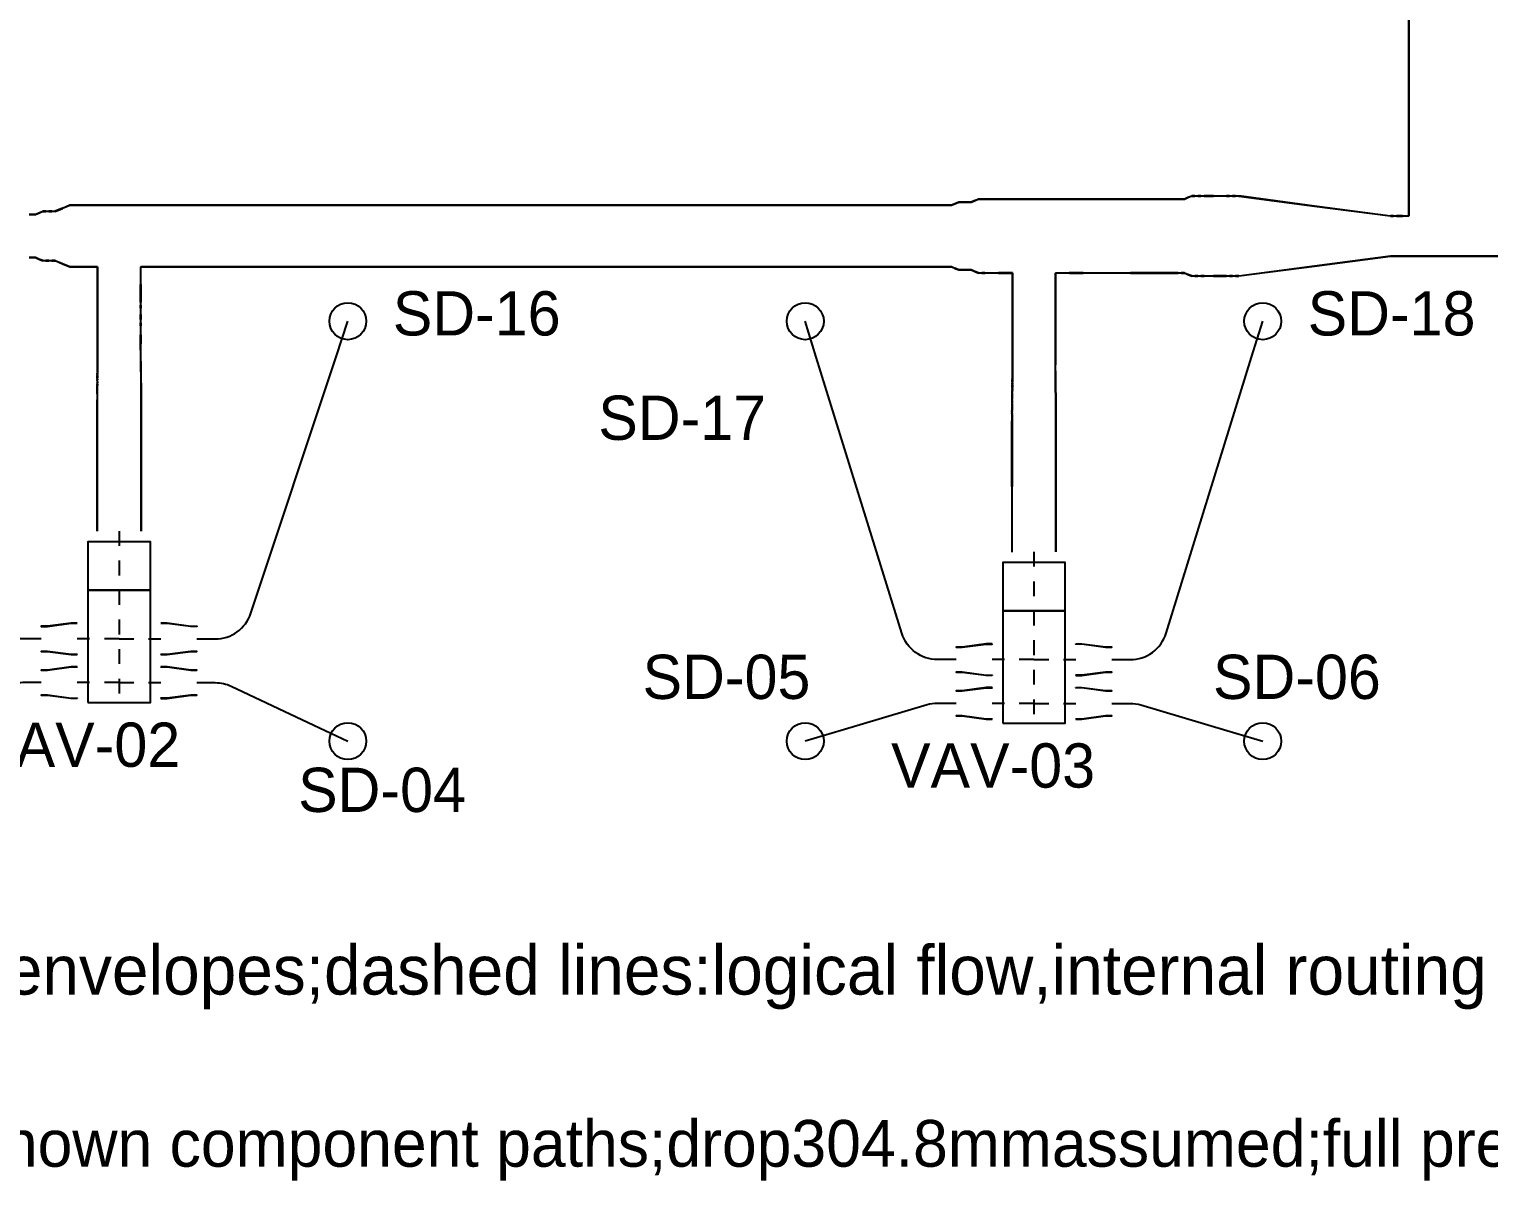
# Model space of a CAD drawing. Header units: metres. Extents: x 0.2 to 42.3, y 0.9 to 39.
# Drawn here: x 8.91 to 20.78, y 0.89 to 10.25 of the extents above; entities that cross this region are included whole.
import ezdxf

# ---------------------------------------------------------------- set-up
doc = ezdxf.new("R2010")
doc.units = ezdxf.units.M
doc.linetypes.add('BSA_LOGICAL_DASHED', pattern=[0.24, 0.12, -0.12])
for name, color, linetype in [('BSA_BRANCH_AXIS', 5, 'Continuous'), ('BSA_BRANCH_LABEL', 3, 'Continuous'), ('BSA_EQUIPMENT_ENVELOPE', 8, 'Continuous'), ('BSA_LOGICAL_DEVICE_AXIS', 8, 'BSA_LOGICAL_DASHED'), ('BSA_MATERIAL_SECTION', 7, 'Continuous'), ('BSA_REDUCER_MATERIAL', 7, 'Continuous'), ('BSA_TERMINAL_CENTRE', 3, 'Continuous'), ('BSA_VAV_LABEL', 7, 'Continuous')]:
    doc.layers.add(name, color=color, linetype=linetype)

msp = doc.modelspace()

# ---------------------------------------------------------------- linework, layer by layer
at = {"layer": 'BSA_BRANCH_AXIS'}
for points in [[(9.008, 5.293), (8.858, 5.293, -0.323201), (8.569, 5.501), (7.877, 7.587), (7.781, 7.876)], [(10.273, 5.293), (10.423, 5.293, 0.323201), (10.713, 5.501), (11.405, 7.587), (11.501, 7.876)], [(16.448, 5.124), (16.298, 5.124, -0.328731), (16.007, 5.338), (15.311, 7.585), (15.221, 7.876)], [(17.713, 5.124), (17.863, 5.124, 0.328731), (18.155, 5.338), (18.851, 7.585), (18.941, 7.876)], [(9.008, 4.937), (8.858, 4.937, 0.110554), (8.728, 4.908), (8.057, 4.591), (7.781, 4.461)], [(10.273, 4.937), (10.423, 4.937, -0.110554), (10.553, 4.908), (11.225, 4.591), (11.501, 4.461)], [(16.448, 4.768), (16.298, 4.768, 0.072274), (16.211, 4.755), (15.513, 4.548), (15.221, 4.461)], [(17.713, 4.768), (17.863, 4.768, -0.072274), (17.95, 4.755), (18.649, 4.548), (18.941, 4.461)]]:
    msp.add_lwpolyline(points, format="xyb", dxfattribs=at)
at = {"layer": 'BSA_EQUIPMENT_ENVELOPE'}
for points in [[(9.387, 5.689), (9.895, 5.689), (9.895, 6.083), (9.387, 6.083)], [(16.827, 5.521), (17.335, 5.521), (17.335, 5.914), (16.827, 5.914)], [(9.387, 4.775), (9.895, 4.775), (9.895, 5.689), (9.387, 5.689)], [(16.827, 4.606), (17.335, 4.606), (17.335, 5.521), (16.827, 5.521)]]:
    msp.add_lwpolyline(points, close=True, dxfattribs=at)
at = {"layer": 'BSA_LOGICAL_DEVICE_AXIS'}
for p, q in [((9.641, 6.169), (9.641, 5.689)), ((17.081, 6), (17.081, 5.521)), ((9.641, 5.689), (9.641, 4.775)), ((17.081, 5.521), (17.081, 4.606)), ((9.641, 5.293), (9.301, 5.293)), ((9.641, 5.293), (9.981, 5.293)), ((17.081, 5.124), (16.741, 5.124)), ((17.081, 5.124), (17.421, 5.124)), ((9.641, 4.937), (9.301, 4.937)), ((9.641, 4.937), (9.981, 4.937)), ((17.081, 4.768), (16.741, 4.768)), ((17.081, 4.768), (17.421, 4.768))]:
    msp.add_line(p, q, dxfattribs=at)
at = {"layer": 'BSA_MATERIAL_SECTION'}
for p, q in [((20.129, 11.683), (20.129, 8.994)), ((20.13, 8.994), (20.13, 11.683)), ((20.129, 8.994), (20.13, 8.994)), ((20.129, 8.994), (20.129, 8.994)), ((20.129, 8.863), (20.129, 8.994)), ((20.129, 8.994), (20.13, 8.994)), ((20.129, 8.994), (20.129, 8.994)), ((20.13, 8.994), (20.13, 8.863)), ((9.18, 8.795), (9.12, 8.77)), ((9.12, 8.769), (9.18, 8.794)), ((9.18, 8.795), (9.241, 8.82)), ((9.241, 8.819), (9.18, 8.794)), ((9.266, 8.82), (9.241, 8.82)), ((9.241, 8.819), (9.266, 8.819)), ((9.266, 8.82), (9.291, 8.82)), ((9.291, 8.819), (9.266, 8.819)), ((9.641, 8.82), (9.291, 8.82)), ((9.291, 8.819), (9.291, 8.82)), ((9.291, 8.819), (9.291, 8.82)), ((9.291, 8.819), (9.291, 8.819)), ((9.291, 8.819), (9.641, 8.819)), ((9.291, 8.819), (9.291, 8.819)), ((9.641, 8.82), (9.991, 8.82)), ((9.991, 8.819), (9.641, 8.819)), ((9.991, 8.82), (9.991, 8.819)), ((13.175, 8.82), (9.991, 8.82)), ((9.991, 8.82), (9.991, 8.819)), ((9.991, 8.819), (9.991, 8.819)), ((9.991, 8.819), (13.175, 8.819)), ((9.991, 8.819), (9.991, 8.819)), ((13.175, 8.82), (16.36, 8.82)), ((16.36, 8.819), (13.175, 8.819)), ((16.385, 8.82), (16.36, 8.82)), ((16.36, 8.819), (16.36, 8.82)), ((16.36, 8.819), (16.36, 8.82)), ((16.36, 8.819), (16.385, 8.819)), ((16.36, 8.819), (16.36, 8.819)), ((16.36, 8.819), (16.36, 8.819)), ((16.385, 8.82), (16.41, 8.82)), ((16.41, 8.819), (16.385, 8.819)), ((16.438, 8.831), (16.41, 8.82)), ((16.41, 8.819), (16.438, 8.831)), ((16.438, 8.831), (16.47, 8.845)), ((16.47, 8.844), (16.438, 8.831)), ((16.495, 8.845), (16.47, 8.845)), ((16.47, 8.844), (16.495, 8.844)), ((16.495, 8.845), (16.52, 8.845)), ((16.52, 8.844), (16.495, 8.844)), ((16.545, 8.845), (16.52, 8.845)), ((16.52, 8.844), (16.52, 8.845)), ((16.52, 8.844), (16.52, 8.845)), ((16.52, 8.844), (16.52, 8.844)), ((16.52, 8.844), (16.545, 8.844)), ((16.52, 8.844), (16.52, 8.844)), ((16.545, 8.845), (16.57, 8.845)), ((16.57, 8.844), (16.545, 8.844)), ((16.601, 8.857), (16.57, 8.845)), ((16.57, 8.844), (16.601, 8.856)), ((16.601, 8.857), (16.631, 8.87)), ((16.631, 8.869), (16.601, 8.856)), ((16.656, 8.87), (16.631, 8.87)), ((16.631, 8.869), (16.656, 8.869)), ((16.656, 8.87), (16.681, 8.87)), ((16.681, 8.869), (16.656, 8.869)), ((17.081, 8.87), (16.681, 8.87)), ((16.681, 8.869), (16.681, 8.87)), ((16.681, 8.869), (16.681, 8.87)), ((16.681, 8.869), (16.681, 8.869)), ((16.681, 8.869), (17.081, 8.869)), ((16.681, 8.869), (16.681, 8.869)), ((17.081, 8.87), (17.481, 8.87)), ((17.481, 8.869), (17.081, 8.869)), ((17.481, 8.87), (17.481, 8.869)), ((17.867, 8.87), (17.481, 8.87)), ((17.481, 8.87), (17.481, 8.869)), ((17.481, 8.869), (17.481, 8.869)), ((17.481, 8.869), (17.867, 8.869)), ((17.481, 8.869), (17.481, 8.869)), ((17.867, 8.87), (18.254, 8.87)), ((18.254, 8.869), (17.867, 8.869)), ((18.279, 8.87), (18.254, 8.87)), ((18.254, 8.869), (18.254, 8.87)), ((18.254, 8.869), (18.254, 8.87)), ((18.254, 8.869), (18.279, 8.869)), ((18.254, 8.869), (18.254, 8.869)), ((18.254, 8.869), (18.254, 8.869)), ((18.279, 8.87), (18.304, 8.87)), ((18.304, 8.869), (18.279, 8.869)), ((18.333, 8.881), (18.304, 8.87)), ((18.304, 8.869), (18.333, 8.881)), ((18.333, 8.881), (18.364, 8.895)), ((18.364, 8.894), (18.333, 8.881)), ((18.389, 8.895), (18.364, 8.895)), ((18.364, 8.894), (18.389, 8.894)), ((18.389, 8.895), (18.414, 8.895)), ((18.414, 8.894), (18.389, 8.894)), ((18.439, 8.895), (18.414, 8.895)), ((18.414, 8.894), (18.414, 8.895)), ((18.414, 8.894), (18.414, 8.895)), ((18.414, 8.894), (18.439, 8.894)), ((18.414, 8.894), (18.414, 8.894)), ((18.414, 8.894), (18.414, 8.894)), ((18.439, 8.895), (18.464, 8.895)), ((18.464, 8.894), (18.439, 8.894)), ((18.542, 8.895), (18.464, 8.895)), ((18.464, 8.894), (18.542, 8.894)), ((18.542, 8.895), (18.646, 8.895)), ((18.646, 8.894), (18.542, 8.894)), ((18.671, 8.895), (18.646, 8.895)), ((18.646, 8.894), (18.671, 8.894)), ((18.671, 8.895), (18.696, 8.895)), ((18.696, 8.894), (18.671, 8.894)), ((18.696, 8.894), (18.696, 8.895)), ((18.696, 8.894), (18.696, 8.895)), ((18.721, 8.895), (18.696, 8.895)), ((18.696, 8.894), (18.696, 8.894)), ((18.696, 8.894), (18.696, 8.894)), ((18.696, 8.894), (18.721, 8.894)), ((18.721, 8.895), (18.746, 8.895)), ((18.746, 8.894), (18.721, 8.894)), ((19.363, 8.813), (18.746, 8.895)), ((18.746, 8.894), (19.363, 8.813)), ((19.363, 8.813), (19.98, 8.732)), ((19.98, 8.731), (19.363, 8.813)), ((20.129, 8.863), (20.129, 8.732)), ((20.13, 8.731), (20.13, 8.863)), ((8.935, 8.745), (8.91, 8.745)), ((8.91, 8.745), (8.91, 8.744)), ((8.91, 8.744), (8.935, 8.744)), ((8.91, 8.744), (8.91, 8.744)), ((8.935, 8.745), (8.96, 8.745)), ((8.96, 8.744), (8.935, 8.744)), ((8.988, 8.756), (8.96, 8.745)), ((8.96, 8.744), (8.988, 8.755)), ((8.988, 8.756), (9.02, 8.77)), ((9.02, 8.769), (8.988, 8.755)), ((9.045, 8.77), (9.02, 8.77)), ((9.02, 8.769), (9.045, 8.769)), ((9.045, 8.77), (9.07, 8.77)), ((9.07, 8.769), (9.045, 8.769)), ((9.095, 8.77), (9.07, 8.77)), ((9.07, 8.769), (9.07, 8.77)), ((9.07, 8.769), (9.07, 8.77)), ((9.07, 8.769), (9.07, 8.769)), ((9.07, 8.769), (9.095, 8.769)), ((9.07, 8.769), (9.07, 8.769)), ((9.095, 8.77), (9.12, 8.77)), ((9.12, 8.769), (9.095, 8.769)), ((20.005, 8.732), (19.98, 8.732)), ((19.98, 8.731), (20.005, 8.731)), ((20.005, 8.732), (20.03, 8.732)), ((20.03, 8.731), (20.005, 8.731)), ((20.03, 8.731), (20.03, 8.732)), ((20.03, 8.732), (20.03, 8.732)), ((20.079, 8.732), (20.03, 8.732)), ((20.03, 8.732), (20.03, 8.732)), ((20.03, 8.732), (20.03, 8.731)), ((20.03, 8.731), (20.08, 8.731)), ((20.079, 8.732), (20.129, 8.732)), ((20.13, 8.731), (20.08, 8.731)), ((8.91, 8.394), (8.935, 8.394)), ((8.91, 8.394), (8.91, 8.394)), ((8.91, 8.394), (8.91, 8.393)), ((8.935, 8.393), (8.91, 8.393)), ((8.96, 8.394), (8.935, 8.394)), ((8.935, 8.393), (8.96, 8.393)), ((8.96, 8.394), (8.988, 8.382)), ((8.988, 8.382), (8.96, 8.393)), ((8.988, 8.382), (9.02, 8.368)), ((9.02, 8.369), (8.988, 8.382)), ((9.02, 8.369), (9.045, 8.369)), ((9.045, 8.368), (9.02, 8.368)), ((9.07, 8.369), (9.045, 8.369)), ((9.045, 8.368), (9.07, 8.368)), ((9.07, 8.369), (9.07, 8.369)), ((9.07, 8.369), (9.07, 8.368)), ((9.07, 8.369), (9.095, 8.369)), ((9.07, 8.369), (9.07, 8.368)), ((9.07, 8.369), (9.07, 8.369)), ((9.095, 8.368), (9.07, 8.368)), ((9.12, 8.369), (9.095, 8.369)), ((9.095, 8.368), (9.12, 8.368)), ((9.12, 8.369), (9.18, 8.344)), ((9.18, 8.343), (9.12, 8.368)), ((9.241, 8.319), (9.18, 8.344)), ((9.18, 8.343), (9.241, 8.318)), ((9.241, 8.319), (9.266, 8.319)), ((9.266, 8.318), (9.241, 8.318)), ((9.291, 8.319), (9.266, 8.319)), ((9.266, 8.318), (9.291, 8.318)), ((9.291, 8.319), (9.291, 8.319)), ((9.291, 8.319), (9.291, 8.318)), ((9.291, 8.319), (9.378, 8.319)), ((9.291, 8.319), (9.291, 8.318)), ((9.291, 8.319), (9.291, 8.319)), ((9.378, 8.318), (9.291, 8.318)), ((9.466, 8.319), (9.378, 8.319)), ((9.378, 8.318), (9.465, 8.318)), ((9.465, 8.175), (9.465, 8.318)), ((9.466, 8.319), (9.466, 8.176)), ((9.816, 8.319), (9.903, 8.319)), ((9.816, 8.319), (9.816, 8.176)), ((9.817, 8.175), (9.817, 8.318)), ((9.904, 8.318), (9.817, 8.318)), ((9.991, 8.319), (9.903, 8.319)), ((9.904, 8.318), (9.991, 8.318)), ((9.991, 8.319), (9.991, 8.319)), ((9.991, 8.318), (9.991, 8.319)), ((9.991, 8.319), (13.175, 8.319)), ((9.991, 8.318), (9.991, 8.319)), ((9.991, 8.319), (9.991, 8.319)), ((13.175, 8.318), (9.991, 8.318)), ((16.36, 8.319), (13.175, 8.319)), ((13.175, 8.318), (16.36, 8.318)), ((16.36, 8.319), (16.385, 8.319)), ((16.36, 8.319), (16.36, 8.319)), ((16.36, 8.319), (16.36, 8.318)), ((16.36, 8.319), (16.36, 8.318)), ((16.36, 8.319), (16.36, 8.319)), ((16.385, 8.318), (16.36, 8.318)), ((16.41, 8.319), (16.385, 8.319)), ((16.385, 8.318), (16.41, 8.318)), ((16.41, 8.319), (16.438, 8.307)), ((16.438, 8.306), (16.41, 8.318)), ((18.746, 8.244), (19.363, 8.325)), ((19.363, 8.324), (18.746, 8.243)), ((19.363, 8.324), (19.98, 8.406)), ((19.98, 8.406), (19.363, 8.325)), ((20.005, 8.406), (19.98, 8.406)), ((19.98, 8.406), (20.005, 8.406)), ((20.005, 8.406), (20.03, 8.406)), ((20.03, 8.406), (20.005, 8.406)), ((20.03, 8.406), (20.03, 8.406)), ((20.03, 8.406), (20.03, 8.406)), ((20.455, 8.406), (20.03, 8.406)), ((20.03, 8.406), (20.455, 8.406)), ((20.03, 8.406), (20.03, 8.406)), ((20.03, 8.406), (20.03, 8.406)), ((20.455, 8.406), (20.88, 8.406)), ((20.88, 8.406), (20.455, 8.406)), ((16.47, 8.294), (16.438, 8.307)), ((16.438, 8.306), (16.47, 8.293)), ((16.47, 8.294), (16.495, 8.294)), ((16.495, 8.293), (16.47, 8.293)), ((16.52, 8.294), (16.495, 8.294)), ((16.495, 8.293), (16.52, 8.293)), ((16.52, 8.294), (16.52, 8.294)), ((16.52, 8.294), (16.52, 8.293)), ((16.52, 8.294), (16.545, 8.294)), ((16.52, 8.294), (16.52, 8.293)), ((16.52, 8.294), (16.52, 8.294)), ((16.545, 8.293), (16.52, 8.293)), ((16.57, 8.294), (16.545, 8.294)), ((16.545, 8.293), (16.57, 8.293)), ((16.57, 8.294), (16.601, 8.281)), ((16.601, 8.281), (16.57, 8.293)), ((16.601, 8.281), (16.631, 8.268)), ((16.631, 8.269), (16.601, 8.281)), ((16.631, 8.269), (16.656, 8.269)), ((16.656, 8.268), (16.631, 8.268)), ((16.681, 8.269), (16.656, 8.269)), ((16.656, 8.268), (16.681, 8.268)), ((16.681, 8.269), (16.681, 8.269)), ((16.681, 8.269), (16.681, 8.268)), ((16.681, 8.269), (16.793, 8.269)), ((16.681, 8.269), (16.681, 8.268)), ((16.681, 8.269), (16.681, 8.269)), ((16.793, 8.268), (16.681, 8.268)), ((16.906, 8.269), (16.793, 8.269)), ((16.793, 8.268), (16.905, 8.268)), ((16.905, 8.079), (16.905, 8.268)), ((16.906, 8.269), (16.906, 8.079)), ((17.256, 8.269), (17.368, 8.269)), ((17.256, 8.269), (17.256, 8.079)), ((17.257, 8.079), (17.257, 8.268)), ((17.369, 8.268), (17.257, 8.268)), ((17.481, 8.269), (17.368, 8.269)), ((17.369, 8.268), (17.481, 8.268)), ((17.481, 8.269), (17.481, 8.269)), ((17.481, 8.268), (17.481, 8.269)), ((17.481, 8.269), (17.867, 8.269)), ((17.481, 8.268), (17.481, 8.269)), ((17.481, 8.269), (17.481, 8.269)), ((17.867, 8.268), (17.481, 8.268)), ((18.254, 8.269), (17.867, 8.269)), ((17.867, 8.268), (18.254, 8.268)), ((18.254, 8.269), (18.279, 8.269)), ((18.254, 8.269), (18.254, 8.268)), ((18.254, 8.269), (18.254, 8.269)), ((18.254, 8.269), (18.254, 8.268)), ((18.254, 8.269), (18.254, 8.269)), ((18.279, 8.268), (18.254, 8.268)), ((18.304, 8.269), (18.279, 8.269)), ((18.279, 8.268), (18.304, 8.268)), ((18.304, 8.269), (18.333, 8.257)), ((18.333, 8.256), (18.304, 8.268)), ((18.364, 8.244), (18.333, 8.257)), ((18.333, 8.256), (18.364, 8.243)), ((18.364, 8.244), (18.389, 8.244)), ((18.389, 8.243), (18.364, 8.243)), ((18.414, 8.244), (18.389, 8.244)), ((18.389, 8.243), (18.414, 8.243)), ((18.414, 8.244), (18.439, 8.244)), ((18.414, 8.244), (18.414, 8.243)), ((18.414, 8.244), (18.414, 8.244)), ((18.414, 8.244), (18.414, 8.244)), ((18.414, 8.244), (18.414, 8.243)), ((18.439, 8.243), (18.414, 8.243)), ((18.464, 8.244), (18.439, 8.244)), ((18.439, 8.243), (18.464, 8.243)), ((18.464, 8.244), (18.542, 8.244)), ((18.542, 8.243), (18.464, 8.243)), ((18.646, 8.244), (18.542, 8.244)), ((18.542, 8.243), (18.646, 8.243)), ((18.646, 8.244), (18.671, 8.244)), ((18.671, 8.243), (18.646, 8.243)), ((18.696, 8.244), (18.671, 8.244)), ((18.671, 8.243), (18.696, 8.243)), ((18.696, 8.244), (18.696, 8.244)), ((18.696, 8.244), (18.696, 8.243)), ((18.696, 8.244), (18.696, 8.243)), ((18.696, 8.244), (18.696, 8.244)), ((18.696, 8.244), (18.721, 8.244)), ((18.721, 8.243), (18.696, 8.243)), ((18.746, 8.244), (18.721, 8.244)), ((18.721, 8.243), (18.746, 8.243)), ((9.465, 8.175), (9.465, 8.032)), ((9.466, 8.032), (9.466, 8.176)), ((9.816, 8.032), (9.816, 8.176)), ((9.817, 8.175), (9.817, 8.032)), ((16.905, 8.079), (16.905, 7.889)), ((16.906, 7.889), (16.906, 8.079)), ((17.256, 7.889), (17.256, 8.079)), ((17.257, 8.079), (17.257, 7.889)), ((9.465, 8.032), (9.465, 8.032)), ((9.465, 8.032), (9.466, 8.032)), ((9.465, 8.032), (9.466, 8.032)), ((9.465, 8.032), (9.465, 8.032)), ((9.465, 8.007), (9.465, 8.032)), ((9.465, 8.007), (9.465, 7.982)), ((9.465, 7.932), (9.465, 7.982)), ((9.466, 8.032), (9.466, 8.007)), ((9.466, 7.982), (9.466, 8.007)), ((9.466, 7.982), (9.466, 7.932)), ((9.816, 8.032), (9.816, 8.032)), ((9.816, 8.032), (9.817, 8.032)), ((9.816, 8.032), (9.817, 8.032)), ((9.816, 8.032), (9.816, 8.032)), ((9.816, 8.032), (9.816, 8.007)), ((9.816, 7.982), (9.816, 8.007)), ((9.816, 7.982), (9.816, 7.932)), ((9.817, 8.007), (9.817, 8.032)), ((9.817, 8.007), (9.817, 7.982)), ((9.817, 7.932), (9.817, 7.982)), ((9.465, 7.932), (9.465, 7.889)), ((9.465, 7.864), (9.465, 7.889)), ((9.465, 7.864), (9.465, 7.839)), ((9.466, 7.839), (9.465, 7.839)), ((9.465, 7.839), (9.465, 7.839)), ((9.465, 7.765), (9.465, 7.839)), ((9.466, 7.839), (9.465, 7.839)), ((9.465, 7.839), (9.465, 7.839)), ((9.466, 7.889), (9.466, 7.932)), ((9.466, 7.889), (9.466, 7.864)), ((9.466, 7.839), (9.466, 7.864)), ((9.466, 7.839), (9.466, 7.765)), ((9.816, 7.889), (9.816, 7.932)), ((9.816, 7.889), (9.816, 7.864)), ((9.816, 7.839), (9.816, 7.864)), ((9.816, 7.839), (9.816, 7.839)), ((9.816, 7.839), (9.817, 7.839)), ((9.816, 7.839), (9.816, 7.765)), ((9.816, 7.839), (9.816, 7.839)), ((9.816, 7.839), (9.817, 7.839)), ((9.817, 7.932), (9.817, 7.889)), ((9.817, 7.864), (9.817, 7.889)), ((9.817, 7.864), (9.817, 7.839)), ((9.817, 7.765), (9.817, 7.839)), ((16.905, 7.889), (16.905, 7.889)), ((16.905, 7.889), (16.906, 7.889)), ((16.905, 7.889), (16.906, 7.889)), ((16.905, 7.889), (16.905, 7.889)), ((16.905, 7.864), (16.905, 7.889)), ((16.905, 7.864), (16.905, 7.839)), ((16.905, 7.732), (16.905, 7.839)), ((16.906, 7.889), (16.906, 7.864)), ((16.906, 7.839), (16.906, 7.864)), ((16.906, 7.839), (16.906, 7.732)), ((17.256, 7.889), (17.256, 7.889)), ((17.256, 7.889), (17.257, 7.889)), ((17.256, 7.889), (17.257, 7.889)), ((17.256, 7.889), (17.256, 7.889)), ((17.256, 7.889), (17.256, 7.864)), ((17.256, 7.839), (17.256, 7.864)), ((17.256, 7.839), (17.256, 7.732)), ((17.257, 7.864), (17.257, 7.889)), ((17.257, 7.864), (17.257, 7.839)), ((17.257, 7.732), (17.257, 7.839)), ((9.465, 7.765), (9.465, 7.691)), ((9.466, 7.691), (9.466, 7.765)), ((9.816, 7.691), (9.816, 7.765)), ((9.817, 7.765), (9.817, 7.691)), ((16.905, 7.732), (16.905, 7.652)), ((16.906, 7.652), (16.906, 7.732)), ((17.256, 7.652), (17.256, 7.732)), ((17.257, 7.732), (17.257, 7.652)), ((9.465, 7.666), (9.465, 7.691)), ((9.465, 7.691), (9.466, 7.691)), ((9.465, 7.691), (9.465, 7.691)), ((9.465, 7.691), (9.466, 7.691)), ((9.465, 7.691), (9.465, 7.691)), ((9.465, 7.666), (9.465, 7.641)), ((9.465, 7.641), (9.465, 7.641)), ((9.465, 7.641), (9.465, 7.641)), ((9.465, 7.641), (9.465, 7.64)), ((9.465, 7.641), (9.465, 7.641)), ((9.465, 7.641), (9.465, 7.641)), ((9.465, 7.638), (9.465, 7.64)), ((9.465, 7.64), (9.465, 7.64)), ((9.465, 7.634), (9.465, 7.638)), ((9.465, 7.634), (9.465, 7.631)), ((9.465, 7.631), (9.465, 7.628)), ((9.465, 7.625), (9.465, 7.628)), ((9.465, 7.62), (9.465, 7.625)), ((9.465, 7.62), (9.465, 7.618)), ((9.465, 7.61), (9.465, 7.618)), ((9.465, 7.61), (9.465, 7.608)), ((9.465, 7.597), (9.465, 7.608)), ((9.466, 7.608), (9.465, 7.597)), ((9.465, 7.597), (9.465, 7.595)), ((9.465, 7.595), (9.465, 7.597)), ((9.466, 7.691), (9.466, 7.666)), ((9.466, 7.641), (9.466, 7.666)), ((9.466, 7.641), (9.466, 7.641)), ((9.466, 7.64), (9.466, 7.641)), ((9.466, 7.641), (9.466, 7.641)), ((9.466, 7.641), (9.466, 7.641)), ((9.466, 7.641), (9.466, 7.641)), ((9.466, 7.64), (9.466, 7.638)), ((9.466, 7.64), (9.466, 7.64)), ((9.466, 7.638), (9.466, 7.634)), ((9.466, 7.631), (9.466, 7.634)), ((9.466, 7.628), (9.466, 7.631)), ((9.466, 7.628), (9.466, 7.625)), ((9.466, 7.625), (9.466, 7.62)), ((9.466, 7.618), (9.466, 7.62)), ((9.466, 7.618), (9.466, 7.61)), ((9.466, 7.608), (9.466, 7.61)), ((9.816, 7.691), (9.817, 7.691)), ((9.816, 7.691), (9.816, 7.691)), ((9.816, 7.641), (9.816, 7.691)), ((9.816, 7.691), (9.816, 7.691)), ((9.817, 7.691), (9.816, 7.691)), ((9.816, 7.641), (9.819, 7.286)), ((9.817, 7.641), (9.817, 7.691)), ((9.819, 7.286), (9.817, 7.641)), ((16.905, 7.627), (16.905, 7.652)), ((16.905, 7.627), (16.905, 7.602)), ((16.906, 7.602), (16.905, 7.602)), ((16.905, 7.602), (16.905, 7.602)), ((16.905, 7.562), (16.905, 7.602)), ((16.906, 7.602), (16.905, 7.602)), ((16.905, 7.602), (16.905, 7.602)), ((16.906, 7.652), (16.906, 7.627)), ((16.906, 7.602), (16.906, 7.627)), ((16.906, 7.602), (16.906, 7.562)), ((17.256, 7.652), (17.256, 7.627)), ((17.256, 7.602), (17.256, 7.627)), ((17.256, 7.602), (17.256, 7.602)), ((17.256, 7.602), (17.257, 7.602)), ((17.256, 7.602), (17.256, 7.562)), ((17.256, 7.602), (17.256, 7.602)), ((17.256, 7.602), (17.257, 7.602)), ((17.257, 7.627), (17.257, 7.652)), ((17.257, 7.627), (17.257, 7.602)), ((17.257, 7.562), (17.257, 7.602)), ((9.464, 7.575), (9.465, 7.579)), ((9.464, 7.575), (9.464, 7.57)), ((9.464, 7.567), (9.464, 7.57)), ((9.464, 7.564), (9.464, 7.567)), ((9.464, 7.564), (9.464, 7.559)), ((9.464, 7.556), (9.464, 7.559)), ((9.464, 7.552), (9.464, 7.556)), ((9.464, 7.552), (9.464, 7.545)), ((9.464, 7.542), (9.464, 7.545)), ((9.464, 7.542), (9.464, 7.541)), ((9.464, 7.541), (9.464, 7.54)), ((9.464, 7.53), (9.464, 7.54)), ((9.464, 7.53), (9.464, 7.524)), ((9.464, 7.522), (9.464, 7.524)), ((9.464, 7.52), (9.464, 7.522)), ((9.464, 7.52), (9.464, 7.518)), ((9.464, 7.517), (9.464, 7.518)), ((9.464, 7.514), (9.464, 7.517)), ((9.464, 7.508), (9.464, 7.514)), ((9.464, 7.508), (9.464, 7.505)), ((9.464, 7.505), (9.464, 7.502)), ((9.464, 7.499), (9.464, 7.502)), ((9.464, 7.497), (9.464, 7.499)), ((9.464, 7.497), (9.464, 7.492)), ((9.464, 7.492), (9.464, 7.492)), ((9.464, 7.492), (9.464, 7.492)), ((9.464, 7.492), (9.464, 7.489)), ((9.464, 7.488), (9.464, 7.489)), ((9.464, 7.488), (9.464, 7.482)), ((9.464, 7.481), (9.464, 7.482)), ((9.464, 7.48), (9.464, 7.481)), ((9.464, 7.48), (9.464, 7.477)), ((9.465, 7.595), (9.465, 7.594)), ((9.465, 7.594), (9.465, 7.595)), ((9.465, 7.594), (9.465, 7.59)), ((9.465, 7.59), (9.465, 7.594)), ((9.465, 7.583), (9.465, 7.59)), ((9.465, 7.59), (9.465, 7.583)), ((9.465, 7.579), (9.465, 7.583)), ((9.465, 7.583), (9.465, 7.579)), ((9.465, 7.579), (9.465, 7.575)), ((9.465, 7.57), (9.465, 7.575)), ((9.465, 7.57), (9.465, 7.567)), ((9.465, 7.567), (9.465, 7.564)), ((9.465, 7.559), (9.465, 7.564)), ((9.465, 7.559), (9.465, 7.556)), ((9.465, 7.556), (9.465, 7.552)), ((9.465, 7.545), (9.465, 7.552)), ((9.465, 7.545), (9.465, 7.542)), ((9.465, 7.541), (9.465, 7.542)), ((9.465, 7.54), (9.465, 7.541)), ((9.465, 7.54), (9.465, 7.53)), ((9.465, 7.524), (9.465, 7.53)), ((9.465, 7.524), (9.465, 7.522)), ((9.465, 7.522), (9.465, 7.52)), ((9.465, 7.518), (9.465, 7.52)), ((9.465, 7.518), (9.465, 7.517)), ((9.465, 7.517), (9.465, 7.514)), ((9.465, 7.514), (9.465, 7.508)), ((9.465, 7.505), (9.465, 7.508)), ((9.465, 7.502), (9.465, 7.505)), ((9.465, 7.502), (9.465, 7.499)), ((9.465, 7.499), (9.465, 7.497)), ((9.465, 7.492), (9.465, 7.497)), ((9.465, 7.492), (9.465, 7.492)), ((9.465, 7.489), (9.465, 7.492)), ((9.465, 7.492), (9.465, 7.492)), ((9.465, 7.489), (9.465, 7.488)), ((9.465, 7.482), (9.465, 7.488)), ((9.465, 7.482), (9.465, 7.481)), ((9.465, 7.481), (9.465, 7.48)), ((9.465, 7.477), (9.465, 7.48)), ((16.905, 7.562), (16.905, 7.522)), ((16.905, 7.497), (16.905, 7.522)), ((16.905, 7.522), (16.906, 7.522)), ((16.905, 7.522), (16.905, 7.522)), ((16.905, 7.522), (16.906, 7.522)), ((16.905, 7.522), (16.905, 7.522)), ((16.905, 7.497), (16.905, 7.472)), ((16.906, 7.522), (16.906, 7.562)), ((16.906, 7.522), (16.906, 7.497)), ((16.906, 7.472), (16.906, 7.497)), ((17.256, 7.522), (17.256, 7.562)), ((17.256, 7.522), (17.257, 7.522)), ((17.256, 7.522), (17.256, 7.522)), ((17.256, 7.472), (17.256, 7.522)), ((17.256, 7.522), (17.256, 7.522)), ((17.257, 7.522), (17.256, 7.522)), ((17.257, 7.562), (17.257, 7.522)), ((17.257, 7.472), (17.257, 7.522)), ((9.463, 7.45), (9.463, 7.451)), ((9.463, 7.447), (9.463, 7.45)), ((9.463, 7.447), (9.463, 7.446)), ((9.463, 7.444), (9.463, 7.446)), ((9.463, 7.442), (9.463, 7.444)), ((9.463, 7.442), (9.463, 7.439)), ((9.463, 7.439), (9.463, 7.438)), ((9.463, 7.436), (9.463, 7.438)), ((9.463, 7.436), (9.463, 7.435)), ((9.463, 7.434), (9.463, 7.435)), ((9.463, 7.433), (9.463, 7.434)), ((9.463, 7.43), (9.463, 7.433)), ((9.463, 7.43), (9.463, 7.428)), ((9.463, 7.428), (9.463, 7.427)), ((9.463, 7.424), (9.463, 7.427)), ((9.463, 7.424), (9.463, 7.423)), ((9.463, 7.422), (9.463, 7.423)), ((9.463, 7.422), (9.463, 7.421)), ((9.463, 7.416), (9.463, 7.421)), ((9.463, 7.416), (9.463, 7.414)), ((9.463, 7.413), (9.463, 7.414)), ((9.463, 7.413), (9.463, 7.413)), ((9.463, 7.413), (9.463, 7.411)), ((9.463, 7.411), (9.463, 7.409)), ((9.463, 7.409), (9.463, 7.409)), ((9.463, 7.404), (9.463, 7.409)), ((9.463, 7.404), (9.463, 7.399)), ((9.463, 7.395), (9.463, 7.399)), ((9.463, 7.395), (9.463, 7.391)), ((9.463, 7.391), (9.463, 7.382)), ((9.463, 7.382), (9.463, 7.375)), ((9.463, 7.373), (9.463, 7.375)), ((9.463, 7.371), (9.463, 7.373)), ((9.463, 7.371), (9.463, 7.365)), ((9.463, 7.358), (9.463, 7.365)), ((9.464, 7.473), (9.464, 7.477)), ((9.465, 7.477), (9.464, 7.473)), ((9.464, 7.473), (9.464, 7.473)), ((9.464, 7.473), (9.464, 7.472)), ((9.464, 7.472), (9.464, 7.473)), ((9.464, 7.473), (9.464, 7.473)), ((9.464, 7.471), (9.464, 7.472)), ((9.464, 7.472), (9.464, 7.471)), ((9.464, 7.471), (9.464, 7.469)), ((9.464, 7.469), (9.464, 7.471)), ((9.464, 7.468), (9.464, 7.469)), ((9.464, 7.469), (9.464, 7.468)), ((9.464, 7.468), (9.464, 7.468)), ((9.464, 7.468), (9.464, 7.468)), ((9.464, 7.464), (9.464, 7.468)), ((9.464, 7.464), (9.464, 7.468)), ((9.464, 7.464), (9.464, 7.458)), ((9.464, 7.464), (9.464, 7.458)), ((9.464, 7.456), (9.464, 7.458)), ((9.464, 7.458), (9.464, 7.456)), ((9.464, 7.456), (9.464, 7.455)), ((9.464, 7.455), (9.464, 7.456)), ((9.463, 7.451), (9.464, 7.455)), ((9.464, 7.455), (9.464, 7.455)), ((9.464, 7.455), (9.464, 7.451)), ((9.464, 7.455), (9.464, 7.455)), ((9.463, 7.451), (9.463, 7.451)), ((9.464, 7.451), (9.464, 7.45)), ((9.464, 7.451), (9.464, 7.451)), ((9.464, 7.45), (9.464, 7.447)), ((9.464, 7.446), (9.464, 7.447)), ((9.464, 7.446), (9.464, 7.444)), ((9.464, 7.444), (9.464, 7.442)), ((9.464, 7.439), (9.464, 7.442)), ((9.464, 7.438), (9.464, 7.439)), ((9.464, 7.438), (9.464, 7.436)), ((9.464, 7.435), (9.464, 7.436)), ((9.464, 7.435), (9.464, 7.434)), ((9.464, 7.434), (9.464, 7.433)), ((9.464, 7.433), (9.464, 7.43)), ((9.464, 7.428), (9.464, 7.43)), ((9.464, 7.427), (9.464, 7.428)), ((9.464, 7.427), (9.464, 7.424)), ((9.464, 7.423), (9.464, 7.424)), ((9.464, 7.423), (9.464, 7.422)), ((9.464, 7.421), (9.464, 7.422)), ((9.464, 7.421), (9.464, 7.416)), ((9.464, 7.414), (9.464, 7.416)), ((9.464, 7.414), (9.464, 7.413)), ((9.464, 7.413), (9.464, 7.413)), ((9.464, 7.411), (9.464, 7.413)), ((9.464, 7.409), (9.464, 7.411)), ((9.464, 7.409), (9.464, 7.409)), ((9.464, 7.404), (9.464, 7.409)), ((9.464, 7.404), (9.464, 7.399)), ((9.464, 7.395), (9.464, 7.399)), ((9.464, 7.391), (9.464, 7.395)), ((9.464, 7.382), (9.464, 7.391)), ((9.464, 7.382), (9.464, 7.375)), ((9.464, 7.373), (9.464, 7.375)), ((9.464, 7.371), (9.464, 7.373)), ((9.464, 7.365), (9.464, 7.371)), ((9.464, 7.365), (9.464, 7.358)), ((16.904, 7.406), (16.905, 7.411)), ((16.904, 7.406), (16.904, 7.401)), ((16.904, 7.398), (16.904, 7.401)), ((16.904, 7.395), (16.904, 7.398)), ((16.904, 7.395), (16.904, 7.39)), ((16.904, 7.387), (16.904, 7.39)), ((16.904, 7.383), (16.904, 7.387)), ((16.904, 7.383), (16.904, 7.376)), ((16.904, 7.373), (16.904, 7.376)), ((16.904, 7.373), (16.904, 7.372)), ((16.904, 7.372), (16.904, 7.371)), ((16.904, 7.361), (16.904, 7.371)), ((16.904, 7.361), (16.904, 7.355)), ((16.905, 7.472), (16.905, 7.472)), ((16.905, 7.472), (16.905, 7.472)), ((16.905, 7.472), (16.905, 7.471)), ((16.905, 7.472), (16.905, 7.472)), ((16.905, 7.472), (16.905, 7.472)), ((16.905, 7.469), (16.905, 7.471)), ((16.905, 7.471), (16.905, 7.471)), ((16.905, 7.465), (16.905, 7.469)), ((16.905, 7.465), (16.905, 7.462)), ((16.905, 7.462), (16.905, 7.459)), ((16.905, 7.456), (16.905, 7.459)), ((16.905, 7.451), (16.905, 7.456)), ((16.905, 7.451), (16.905, 7.449)), ((16.905, 7.441), (16.905, 7.449)), ((16.905, 7.441), (16.905, 7.439)), ((16.905, 7.428), (16.905, 7.439)), ((16.906, 7.439), (16.905, 7.428)), ((16.905, 7.428), (16.905, 7.426)), ((16.905, 7.426), (16.905, 7.428)), ((16.905, 7.426), (16.905, 7.425)), ((16.905, 7.425), (16.905, 7.426)), ((16.905, 7.425), (16.905, 7.422)), ((16.905, 7.422), (16.905, 7.425)), ((16.905, 7.414), (16.905, 7.422)), ((16.905, 7.422), (16.905, 7.414)), ((16.905, 7.411), (16.905, 7.414)), ((16.905, 7.414), (16.905, 7.411)), ((16.905, 7.411), (16.905, 7.406)), ((16.905, 7.401), (16.905, 7.406)), ((16.905, 7.401), (16.905, 7.398)), ((16.905, 7.398), (16.905, 7.395)), ((16.905, 7.39), (16.905, 7.395)), ((16.905, 7.39), (16.905, 7.387)), ((16.905, 7.387), (16.905, 7.383)), ((16.905, 7.376), (16.905, 7.383)), ((16.905, 7.376), (16.905, 7.373)), ((16.905, 7.372), (16.905, 7.373)), ((16.905, 7.371), (16.905, 7.372)), ((16.905, 7.371), (16.905, 7.361)), ((16.905, 7.355), (16.905, 7.361)), ((16.906, 7.472), (16.906, 7.472)), ((16.906, 7.471), (16.906, 7.472)), ((16.906, 7.472), (16.906, 7.472)), ((16.906, 7.472), (16.906, 7.472)), ((16.906, 7.472), (16.906, 7.472)), ((16.906, 7.471), (16.906, 7.469)), ((16.906, 7.471), (16.906, 7.471)), ((16.906, 7.469), (16.906, 7.465)), ((16.906, 7.462), (16.906, 7.465)), ((16.906, 7.459), (16.906, 7.462)), ((16.906, 7.459), (16.906, 7.456)), ((16.906, 7.456), (16.906, 7.451)), ((16.906, 7.449), (16.906, 7.451)), ((16.906, 7.449), (16.906, 7.441)), ((16.906, 7.439), (16.906, 7.441)), ((17.256, 7.472), (17.259, 7.117)), ((17.259, 7.117), (17.257, 7.472)), ((9.462, 7.322), (9.463, 7.325)), ((9.462, 7.321), (9.462, 7.322)), ((9.462, 7.318), (9.462, 7.321)), ((9.462, 7.318), (9.462, 7.312)), ((9.462, 7.305), (9.462, 7.312)), ((9.462, 7.305), (9.462, 7.303)), ((9.462, 7.303), (9.462, 7.299)), ((9.462, 7.299), (9.462, 7.294)), ((9.462, 7.292), (9.462, 7.294)), ((9.462, 7.292), (9.462, 7.286)), ((9.462, 7.286), (9.462, 7.236)), ((9.463, 7.355), (9.463, 7.358)), ((9.463, 7.354), (9.463, 7.355)), ((9.463, 7.354), (9.463, 7.352)), ((9.463, 7.352), (9.463, 7.347)), ((9.463, 7.352), (9.463, 7.347)), ((9.463, 7.345), (9.463, 7.347)), ((9.463, 7.345), (9.463, 7.347)), ((9.463, 7.345), (9.463, 7.343)), ((9.463, 7.343), (9.463, 7.345)), ((9.463, 7.343), (9.463, 7.338)), ((9.463, 7.338), (9.463, 7.343)), ((9.463, 7.333), (9.463, 7.338)), ((9.463, 7.338), (9.463, 7.333)), ((9.463, 7.33), (9.463, 7.333)), ((9.463, 7.333), (9.463, 7.33)), ((9.463, 7.328), (9.463, 7.33)), ((9.463, 7.33), (9.463, 7.328)), ((9.463, 7.328), (9.463, 7.325)), ((9.463, 7.325), (9.463, 7.328)), ((9.463, 7.325), (9.463, 7.322)), ((9.463, 7.322), (9.463, 7.321)), ((9.463, 7.321), (9.463, 7.318)), ((9.463, 7.312), (9.463, 7.318)), ((9.463, 7.312), (9.463, 7.305)), ((9.463, 7.303), (9.463, 7.305)), ((9.463, 7.299), (9.463, 7.303)), ((9.463, 7.294), (9.463, 7.299)), ((9.463, 7.294), (9.463, 7.292)), ((9.463, 7.286), (9.463, 7.292)), ((9.463, 7.286), (9.463, 7.236)), ((9.464, 7.358), (9.464, 7.355)), ((9.464, 7.355), (9.464, 7.354)), ((9.463, 7.352), (9.464, 7.354)), ((9.819, 7.236), (9.819, 7.286)), ((9.819, 7.286), (9.819, 7.236)), ((16.903, 7.281), (16.903, 7.282)), ((16.903, 7.278), (16.903, 7.281)), ((16.903, 7.278), (16.903, 7.277)), ((16.903, 7.275), (16.903, 7.277)), ((16.903, 7.273), (16.903, 7.275)), ((16.903, 7.273), (16.903, 7.27)), ((16.903, 7.27), (16.903, 7.269)), ((16.903, 7.267), (16.903, 7.269)), ((16.903, 7.267), (16.903, 7.266)), ((16.903, 7.265), (16.903, 7.266)), ((16.903, 7.264), (16.903, 7.265)), ((16.903, 7.261), (16.903, 7.264)), ((16.903, 7.261), (16.903, 7.259)), ((16.903, 7.259), (16.903, 7.258)), ((16.903, 7.255), (16.903, 7.258)), ((16.903, 7.255), (16.903, 7.254)), ((16.903, 7.253), (16.903, 7.254)), ((16.903, 7.253), (16.903, 7.252)), ((16.903, 7.247), (16.903, 7.252)), ((16.903, 7.247), (16.903, 7.245)), ((16.903, 7.244), (16.903, 7.245)), ((16.903, 7.244), (16.903, 7.244)), ((16.903, 7.244), (16.903, 7.242)), ((16.903, 7.242), (16.903, 7.24)), ((16.904, 7.353), (16.904, 7.355)), ((16.904, 7.351), (16.904, 7.353)), ((16.904, 7.351), (16.904, 7.349)), ((16.904, 7.348), (16.904, 7.349)), ((16.904, 7.345), (16.904, 7.348)), ((16.904, 7.339), (16.904, 7.345)), ((16.904, 7.339), (16.904, 7.336)), ((16.904, 7.336), (16.904, 7.333)), ((16.904, 7.33), (16.904, 7.333)), ((16.904, 7.328), (16.904, 7.33)), ((16.904, 7.328), (16.904, 7.324)), ((16.904, 7.323), (16.904, 7.324)), ((16.904, 7.323), (16.904, 7.323)), ((16.904, 7.323), (16.904, 7.321)), ((16.904, 7.319), (16.904, 7.321)), ((16.904, 7.319), (16.904, 7.313)), ((16.904, 7.312), (16.904, 7.313)), ((16.904, 7.311), (16.904, 7.312)), ((16.904, 7.311), (16.904, 7.308)), ((16.904, 7.304), (16.904, 7.308)), ((16.905, 7.308), (16.904, 7.304)), ((16.904, 7.304), (16.904, 7.304)), ((16.904, 7.304), (16.904, 7.303)), ((16.904, 7.303), (16.904, 7.304)), ((16.904, 7.304), (16.904, 7.304)), ((16.904, 7.302), (16.904, 7.303)), ((16.904, 7.303), (16.904, 7.302)), ((16.904, 7.302), (16.904, 7.3)), ((16.904, 7.3), (16.904, 7.302)), ((16.904, 7.299), (16.904, 7.3)), ((16.904, 7.3), (16.904, 7.299)), ((16.904, 7.299), (16.904, 7.299)), ((16.904, 7.299), (16.904, 7.299)), ((16.904, 7.295), (16.904, 7.299)), ((16.904, 7.295), (16.904, 7.299)), ((16.904, 7.295), (16.904, 7.289)), ((16.904, 7.295), (16.904, 7.289)), ((16.904, 7.287), (16.904, 7.289)), ((16.904, 7.289), (16.904, 7.287)), ((16.904, 7.287), (16.904, 7.286)), ((16.904, 7.286), (16.904, 7.287)), ((16.903, 7.282), (16.904, 7.286)), ((16.904, 7.286), (16.904, 7.286)), ((16.904, 7.286), (16.904, 7.282)), ((16.904, 7.286), (16.904, 7.286)), ((16.903, 7.282), (16.903, 7.282)), ((16.904, 7.282), (16.904, 7.281)), ((16.904, 7.282), (16.904, 7.282)), ((16.904, 7.281), (16.904, 7.278)), ((16.904, 7.277), (16.904, 7.278)), ((16.904, 7.277), (16.904, 7.275)), ((16.904, 7.275), (16.904, 7.273)), ((16.904, 7.27), (16.904, 7.273)), ((16.904, 7.269), (16.904, 7.27)), ((16.904, 7.269), (16.904, 7.267)), ((16.904, 7.266), (16.904, 7.267)), ((16.904, 7.266), (16.904, 7.265)), ((16.904, 7.265), (16.904, 7.264)), ((16.904, 7.264), (16.904, 7.261)), ((16.904, 7.259), (16.904, 7.261)), ((16.904, 7.258), (16.904, 7.259)), ((16.904, 7.258), (16.904, 7.255)), ((16.904, 7.254), (16.904, 7.255)), ((16.904, 7.254), (16.904, 7.253)), ((16.904, 7.252), (16.904, 7.253)), ((16.904, 7.252), (16.904, 7.247)), ((16.904, 7.245), (16.904, 7.247)), ((16.904, 7.245), (16.904, 7.244)), ((16.904, 7.244), (16.904, 7.244)), ((16.904, 7.242), (16.904, 7.244)), ((16.904, 7.24), (16.904, 7.242)), ((16.905, 7.355), (16.905, 7.353)), ((16.905, 7.353), (16.905, 7.351)), ((16.905, 7.349), (16.905, 7.351)), ((16.905, 7.349), (16.905, 7.348)), ((16.905, 7.348), (16.905, 7.345)), ((16.905, 7.345), (16.905, 7.339)), ((16.905, 7.336), (16.905, 7.339)), ((16.905, 7.333), (16.905, 7.336)), ((16.905, 7.333), (16.905, 7.33)), ((16.905, 7.33), (16.905, 7.328)), ((16.905, 7.324), (16.905, 7.328)), ((16.905, 7.324), (16.905, 7.323)), ((16.905, 7.321), (16.905, 7.323)), ((16.905, 7.323), (16.905, 7.323)), ((16.905, 7.321), (16.905, 7.319)), ((16.905, 7.313), (16.905, 7.319)), ((16.905, 7.313), (16.905, 7.312)), ((16.905, 7.312), (16.905, 7.311)), ((16.905, 7.308), (16.905, 7.311)), ((9.462, 7.236), (9.463, 7.236)), ((9.462, 6.702), (9.462, 7.236)), ((9.463, 7.236), (9.462, 7.236)), ((9.463, 7.236), (9.463, 7.236)), ((9.463, 7.236), (9.463, 6.702)), ((9.463, 7.236), (9.463, 7.236)), ((9.819, 7.236), (9.819, 7.236)), ((9.819, 6.169), (9.819, 7.236)), ((9.819, 7.236), (9.819, 6.169)), ((9.819, 7.236), (9.819, 7.236)), ((16.902, 7.153), (16.903, 7.156)), ((16.902, 7.152), (16.902, 7.153)), ((16.902, 7.149), (16.902, 7.152)), ((16.902, 7.149), (16.902, 7.143)), ((16.902, 7.137), (16.902, 7.143)), ((16.902, 7.137), (16.902, 7.134)), ((16.902, 7.134), (16.902, 7.13)), ((16.902, 7.13), (16.902, 7.126)), ((16.902, 7.123), (16.902, 7.126)), ((16.902, 7.123), (16.902, 7.117)), ((16.903, 7.24), (16.903, 7.24)), ((16.903, 7.235), (16.903, 7.24)), ((16.903, 7.235), (16.903, 7.23)), ((16.903, 7.227), (16.903, 7.23)), ((16.903, 7.227), (16.903, 7.222)), ((16.903, 7.222), (16.903, 7.213)), ((16.903, 7.213), (16.903, 7.206)), ((16.903, 7.204), (16.903, 7.206)), ((16.903, 7.202), (16.903, 7.204)), ((16.903, 7.202), (16.903, 7.196)), ((16.903, 7.189), (16.903, 7.196)), ((16.903, 7.186), (16.903, 7.189)), ((16.903, 7.185), (16.903, 7.186)), ((16.903, 7.185), (16.903, 7.183)), ((16.903, 7.183), (16.903, 7.178)), ((16.903, 7.183), (16.903, 7.178)), ((16.903, 7.176), (16.903, 7.178)), ((16.903, 7.176), (16.903, 7.178)), ((16.903, 7.176), (16.903, 7.174)), ((16.903, 7.174), (16.903, 7.176)), ((16.903, 7.174), (16.903, 7.169)), ((16.903, 7.169), (16.903, 7.174)), ((16.903, 7.164), (16.903, 7.169)), ((16.903, 7.169), (16.903, 7.164)), ((16.903, 7.161), (16.903, 7.164)), ((16.903, 7.164), (16.903, 7.161)), ((16.903, 7.159), (16.903, 7.161)), ((16.903, 7.161), (16.903, 7.159)), ((16.903, 7.159), (16.903, 7.156)), ((16.903, 7.156), (16.903, 7.159)), ((16.903, 7.156), (16.903, 7.153)), ((16.903, 7.153), (16.903, 7.152)), ((16.903, 7.152), (16.903, 7.149)), ((16.903, 7.143), (16.903, 7.149)), ((16.903, 7.143), (16.903, 7.137)), ((16.903, 7.134), (16.903, 7.137)), ((16.903, 7.13), (16.903, 7.134)), ((16.903, 7.126), (16.903, 7.13)), ((16.903, 7.126), (16.903, 7.123)), ((16.903, 7.117), (16.903, 7.123)), ((16.904, 7.24), (16.904, 7.24)), ((16.904, 7.235), (16.904, 7.24)), ((16.904, 7.235), (16.904, 7.23)), ((16.904, 7.227), (16.904, 7.23)), ((16.904, 7.222), (16.904, 7.227)), ((16.904, 7.213), (16.904, 7.222)), ((16.904, 7.213), (16.904, 7.206)), ((16.904, 7.204), (16.904, 7.206)), ((16.904, 7.202), (16.904, 7.204)), ((16.904, 7.196), (16.904, 7.202)), ((16.904, 7.196), (16.904, 7.189)), ((16.904, 7.189), (16.904, 7.186)), ((16.904, 7.186), (16.904, 7.185)), ((16.903, 7.183), (16.904, 7.185)), ((16.902, 7.117), (16.902, 7.067)), ((16.902, 7.067), (16.903, 7.067)), ((16.902, 6.533), (16.902, 7.067)), ((16.903, 7.067), (16.902, 7.067)), ((16.903, 7.117), (16.903, 7.067)), ((16.903, 7.067), (16.903, 7.067)), ((16.903, 7.067), (16.903, 6.533)), ((16.903, 7.067), (16.903, 7.067)), ((17.259, 7.067), (17.259, 7.117)), ((17.259, 7.117), (17.259, 7.067)), ((17.259, 7.067), (17.259, 7.067)), ((17.259, 6), (17.259, 7.067)), ((17.259, 7.067), (17.259, 6)), ((17.259, 7.067), (17.259, 7.067)), ((9.462, 6.702), (9.462, 6.169)), ((9.463, 6.169), (9.463, 6.702)), ((16.902, 6.533), (16.902, 6)), ((16.903, 6), (16.903, 6.533)), ((9.462, 6.169), (9.463, 6.169)), ((9.463, 6.169), (9.463, 6.169)), ((9.819, 6.169), (9.819, 6.169)), ((16.902, 6), (16.903, 6)), ((16.903, 6), (16.903, 6)), ((17.259, 6), (17.259, 6))]:
    msp.add_line(p, q, dxfattribs=at)
at = {"layer": 'BSA_REDUCER_MATERIAL'}
for points in [[(9.301, 5.42), (9.251, 5.42), (9.058, 5.395), (9.008, 5.395), (9.008, 5.394), (9.058, 5.394), (9.251, 5.42), (9.301, 5.42)], [(9.981, 5.42), (10.031, 5.42), (10.223, 5.395), (10.273, 5.395), (10.273, 5.394), (10.223, 5.394), (10.031, 5.42), (9.981, 5.42)], [(16.741, 5.252), (16.691, 5.252), (16.498, 5.226), (16.448, 5.226), (16.448, 5.225), (16.498, 5.225), (16.691, 5.251), (16.741, 5.251)], [(17.421, 5.252), (17.471, 5.252), (17.663, 5.226), (17.713, 5.226), (17.713, 5.225), (17.663, 5.225), (17.471, 5.251), (17.421, 5.251)], [(9.301, 5.165), (9.251, 5.165), (9.058, 5.19), (9.008, 5.19), (9.008, 5.191), (9.058, 5.191), (9.251, 5.166), (9.301, 5.166)], [(9.981, 5.165), (10.031, 5.165), (10.223, 5.19), (10.273, 5.19), (10.273, 5.191), (10.223, 5.191), (10.031, 5.166), (9.981, 5.166)], [(9.301, 5.065), (9.251, 5.065), (9.058, 5.039), (9.008, 5.039), (9.008, 5.039), (9.058, 5.039), (9.251, 5.064), (9.301, 5.064)], [(9.981, 5.065), (10.031, 5.065), (10.223, 5.039), (10.273, 5.039), (10.273, 5.039), (10.223, 5.039), (10.031, 5.064), (9.981, 5.064)], [(16.741, 4.996), (16.691, 4.996), (16.498, 5.021), (16.448, 5.021), (16.448, 5.022), (16.498, 5.022), (16.691, 4.997), (16.741, 4.997)], [(17.421, 4.996), (17.471, 4.996), (17.663, 5.021), (17.713, 5.021), (17.713, 5.022), (17.663, 5.022), (17.471, 4.997), (17.421, 4.997)], [(16.741, 4.896), (16.691, 4.896), (16.498, 4.87), (16.448, 4.87), (16.448, 4.87), (16.498, 4.87), (16.691, 4.895), (16.741, 4.895)], [(17.421, 4.896), (17.471, 4.896), (17.663, 4.87), (17.713, 4.87), (17.713, 4.87), (17.663, 4.87), (17.471, 4.895), (17.421, 4.895)], [(9.301, 4.809), (9.251, 4.809), (9.058, 4.835), (9.008, 4.835), (9.008, 4.835), (9.058, 4.835), (9.251, 4.81), (9.301, 4.81)], [(9.981, 4.809), (10.031, 4.809), (10.223, 4.835), (10.273, 4.835), (10.273, 4.835), (10.223, 4.835), (10.031, 4.81), (9.981, 4.81)], [(16.741, 4.64), (16.691, 4.64), (16.498, 4.666), (16.448, 4.666), (16.448, 4.666), (16.498, 4.666), (16.691, 4.641), (16.741, 4.641)], [(17.421, 4.64), (17.471, 4.64), (17.663, 4.666), (17.713, 4.666), (17.713, 4.666), (17.663, 4.666), (17.471, 4.641), (17.421, 4.641)]]:
    msp.add_lwpolyline(points, close=True, dxfattribs=at)
at = {"layer": 'BSA_TERMINAL_CENTRE'}
for centre in [(11.501, 7.876), (15.221, 7.876), (18.941, 7.876), (11.501, 4.461), (15.221, 4.461), (18.941, 4.461)]:
    msp.add_circle(centre, 0.15, dxfattribs=at)

# ---------------------------------------------------------------- texts
for s, height, p in [('Equipment outlines: outside envelopes;dashed lines:logical flow,internal routing unknown', 0.4, (2, 2.4)), ('194conditional values;264unknown component paths;drop304.8mmassumed;full pressure unresolved', 0.38, (2, 1))]:
    msp.add_text(s, height=height).set_placement(p)
at = {"layer": 'BSA_BRANCH_LABEL'}
for s, p in [('SD-16', (11.867, 7.76)), ('SD-18', (19.307, 7.76)), ('SD-17', (13.538, 6.911)), ('SD-05', (13.898, 4.804)), ('SD-06', (18.537, 4.804)), ('SD-04', (11.097, 3.885))]:
    msp.add_text(s, height=0.36, dxfattribs=at).set_placement(p)
at = {"layer": 'BSA_VAV_LABEL'}
for s, p in [('VAV-02', (8.479, 4.252)), ('VAV-03', (15.919, 4.083))]:
    msp.add_text(s, height=0.36, dxfattribs=at).set_placement(p)

doc.saveas('drawing.dxf')
